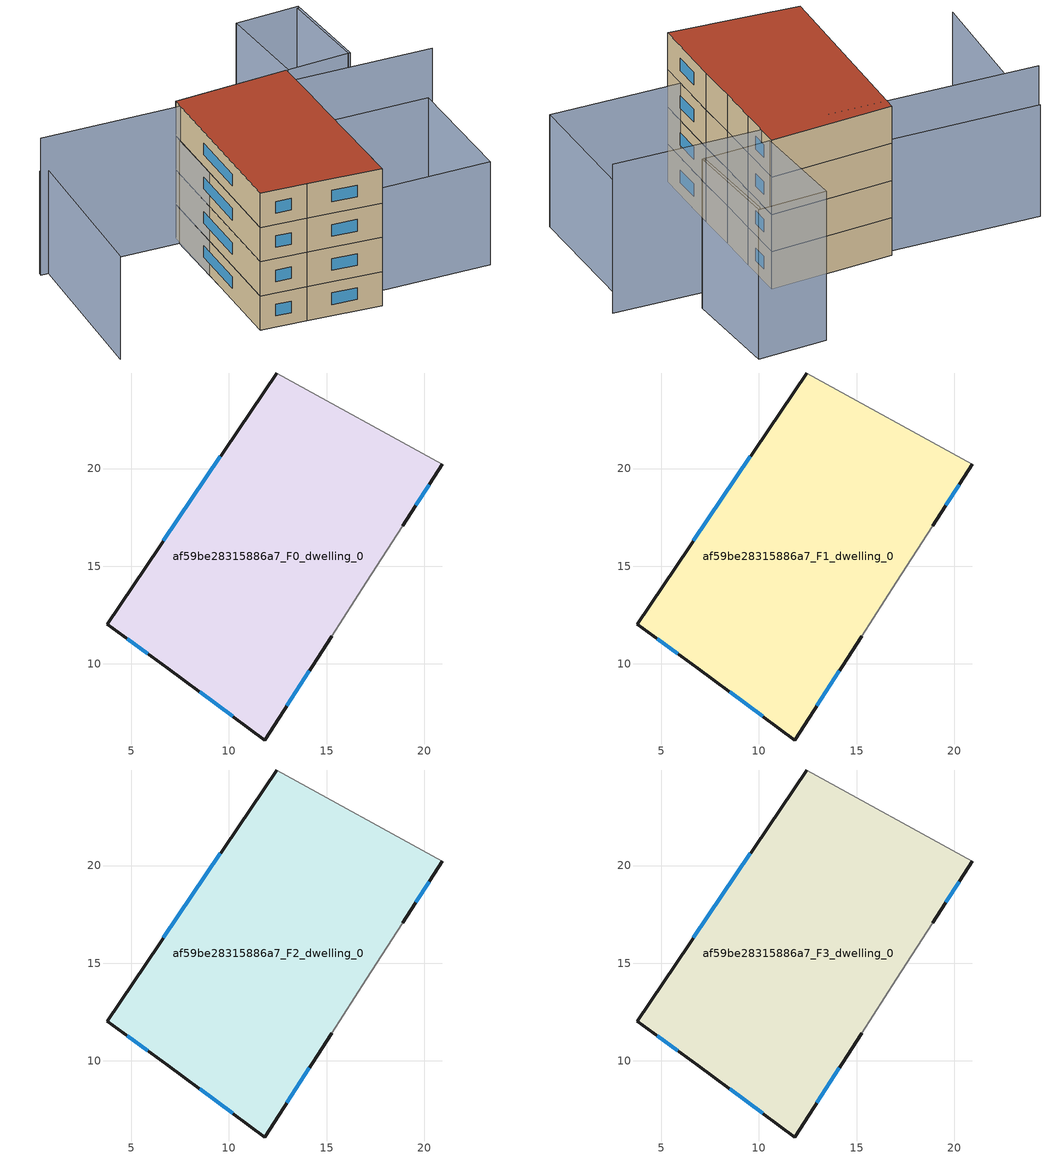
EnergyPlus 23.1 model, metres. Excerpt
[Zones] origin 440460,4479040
af59be28315886a7_F0_dwelling_0
 floor ground (EU_floor_Construction): 20.92,20.23 18.91,17.07 17.04,14.19 15.26,11.4 11.83,6.1 6.88,9.78 3.78,12.03 12.44,24.89 z0
 wall outside (EU_wall_Construction): 12.44,24.89 3.78,12.03 6.88,9.78 11.83,6.1 15.26,11.4 / 18.91,17.07 20.92,20.23 z0:3
 wall adiabatic (EU_wall_Construction): 15.26,11.4 17.04,14.19 18.91,17.07 / 20.92,20.23 12.44,24.89 z0:3
 window (EU_Window_Construction): 12.97,7.86 14.12,9.65 / 8.52,8.56 10.19,7.32 / 4.81,11.28 5.85,10.53 / 9.57,20.63 6.65,16.29 / 19.57,18.12 20.25,19.18 z0.99:2.01
af59be28315886a7_F1_dwelling_0
 floor to af59be28315886a7_F0_dwelling_0 (EU_floor_Construction): 20.92,20.23 18.91,17.07 17.04,14.19 15.26,11.4 11.83,6.1 6.88,9.78 3.78,12.03 12.44,24.89 z3
 wall outside (EU_wall_Construction): 12.44,24.89 3.78,12.03 6.88,9.78 11.83,6.1 15.26,11.4 / 18.91,17.07 20.92,20.23 z3:6
 wall adiabatic (EU_wall_Construction): 15.26,11.4 17.04,14.19 18.91,17.07 / 20.92,20.23 12.44,24.89 z3:6
 window (EU_Window_Construction): 12.97,7.86 14.12,9.65 / 8.52,8.56 10.19,7.32 / 4.81,11.28 5.85,10.53 / 9.57,20.63 6.65,16.29 / 19.57,18.12 20.25,19.18 z3.99:5.01
af59be28315886a7_F2_dwelling_0
 floor to af59be28315886a7_F1_dwelling_0 (EU_floor_Construction): 20.92,20.23 18.91,17.07 17.04,14.19 15.26,11.4 11.83,6.1 6.88,9.78 3.78,12.03 12.44,24.89 z6
 wall outside (EU_wall_Construction): 12.44,24.89 3.78,12.03 6.88,9.78 11.83,6.1 15.26,11.4 / 18.91,17.07 20.92,20.23 z6:9
 wall adiabatic (EU_wall_Construction): 15.26,11.4 17.04,14.19 18.91,17.07 / 20.92,20.23 12.44,24.89 z6:9
 window (EU_Window_Construction): 12.97,7.86 14.12,9.65 / 8.52,8.56 10.19,7.32 / 4.81,11.28 5.85,10.53 / 9.57,20.63 6.65,16.29 / 19.57,18.12 20.25,19.18 z6.99:8.01
af59be28315886a7_F3_dwelling_0
 floor to af59be28315886a7_F2_dwelling_0 (EU_floor_Construction): 20.92,20.23 18.91,17.07 17.04,14.19 15.26,11.4 11.83,6.1 6.88,9.78 3.78,12.03 12.44,24.89 z9
 wall outside (EU_wall_Construction): 12.44,24.89 3.78,12.03 6.88,9.78 11.83,6.1 15.26,11.4 / 18.91,17.07 20.92,20.23 z9:12
 wall adiabatic (EU_wall_Construction): 15.26,11.4 17.04,14.19 18.91,17.07 / 20.92,20.23 12.44,24.89 z9:12
 window (EU_Window_Construction): 12.97,7.86 14.12,9.65 / 8.52,8.56 10.19,7.32 / 4.81,11.28 5.85,10.53 / 9.57,20.63 6.65,16.29 / 19.57,18.12 20.25,19.18 z9.99:11.01
 roof outside (EU_roof_Construction): 15.26,11.4 17.04,14.19 18.91,17.07 20.92,20.23 12.44,24.89 3.78,12.03 6.88,9.78 11.83,6.1 z12
shading: 2.36,30.85 12.06,24.48 / 12.06,24.48 3.85,11.98 / 2.75,30.3 -5.55,18.82 / 12.99,7.89 18.89,17.08 / 18.89,17.08 27.43,11.59 / 27.43,11.59 21.52,2.4 / 21.52,2.4 12.99,7.89 z0:9; 25.56,17.57 29.4,24.49 / 29.62,12.55 2.24,30.67 / 25.75,17.5 21.05,20.15 / 21.05,20.15 25.06,27.28 / 25.06,27.28 29.76,24.63 / 29.76,24.63 25.75,17.5 z0:12
[Building]
EU S2 Campaign: North Axis=0; Terrain=City; Solar Distribution=FullExterior
[Site:Location]
Madrid: Latitude=40.5; Longitude=-3.5; Time Zone=1; Elevation=609
[SizingPeriod:WeatherFileDays]
AnnualSizingPeriod: Begin Month=1; Begin Day of Month=1; End Month=12; End Day of Month=31; Day of Week for Start Day=Monday; Use Weather File Daylight Saving Period=No; Use Weather File Rain and Snow Indicators=No
[MATERIAL]
EU_InternalMass_Material: Roughness=MediumRough; Thickness=0.1; Conductivity=1; Density=1800; Specific Heat=900; Thermal Absorptance=0.9; Solar Absorptance=0.7; Visible Absorptance=0.7
[MATERIAL:NOMASS] Roughness=MediumRough; Thermal Absorptance=0.9; Solar Absorptance=0.7; Visible Absorptance=0.7
Name | Thermal Resistance
EU_wall_NoMass | 0.609216
EU_roof_NoMass | 0.513268
EU_floor_NoMass | 0.568163
[WINDOWMATERIAL:SIMPLEGLAZINGSYSTEM]
EU_Window_SimpleGlazing: UFactor=5.50606; Solar Heat Gain Coefficient=0.85; Visible Transmittance=0.85
[CONSTRUCTION]
EU_wall_Construction: EU_wall_NoMass
EU_roof_Construction: EU_roof_NoMass
EU_floor_Construction: EU_floor_NoMass
EU_Window_Construction: EU_Window_SimpleGlazing
EU_InternalMass_Construction: EU_InternalMass_Material
[ZONE] Type=1; Multiplier=1; Ceiling Height=autocalculate; Floor Area=autocalculate; Part of Total Floor Area=Yes
Name | Volume
af59be28315886a7_F0_dwelling_0 | 475.426
af59be28315886a7_F1_dwelling_0; af59be28315886a7_F2_dwelling_0; af59be28315886a7_F3_dwelling_0 | 475.425
[INTERNALMASS] Construction=EU_InternalMass_Construction; Surface Area=158.475
Name | Zone or ZoneList
af59be28315886a7_F0_dwelling_0_EU_InternalMass | af59be28315886a7_F0_dwelling_0
af59be28315886a7_F1_dwelling_0_EU_InternalMass | af59be28315886a7_F1_dwelling_0
af59be28315886a7_F2_dwelling_0_EU_InternalMass | af59be28315886a7_F2_dwelling_0
af59be28315886a7_F3_dwelling_0_EU_InternalMass | af59be28315886a7_F3_dwelling_0
[OTHEREQUIPMENT] Fuel Type=Electricity; Design Level Calculation Method=Watts/Area; Power per Zone Floor Area=1; Fraction Latent=0; Fraction Radiant=0; Fraction Lost=0; Carbon Dioxide Generation Rate=0; EndUse Subcategory=EU_Step8_InternalGains
Name | Zone or ZoneList or Space or SpaceList | Schedule
EU_Step8_InternalGain_af59be28315886a7_F0_dwelling_0_f000 | af59be28315886a7_F0_dwelling_0 | EU_Step8_GainSchedule_af59be28315886a7_F0_dwelling_0_f000
EU_Step8_InternalGain_af59be28315886a7_F1_dwelling_0_f000 | af59be28315886a7_F1_dwelling_0 | EU_Step8_GainSchedule_af59be28315886a7_F1_dwelling_0_f000
EU_Step8_InternalGain_af59be28315886a7_F2_dwelling_0_f000 | af59be28315886a7_F2_dwelling_0 | EU_Step8_GainSchedule_af59be28315886a7_F2_dwelling_0_f000
EU_Step8_InternalGain_af59be28315886a7_F3_dwelling_0_f000 | af59be28315886a7_F3_dwelling_0 | EU_Step8_GainSchedule_af59be28315886a7_F3_dwelling_0_f000
[ZONEVENTILATION:DESIGNFLOWRATE] Schedule=EU_AlwaysOn; Design Flow Rate Calculation Method=AirChanges/Hour; Air Changes per Hour=0.752966; Ventilation Type=Natural; Fan Pressure Rise=0; Fan Total Efficiency=1; Constant Term Coefficient=1; Temperature Term Coefficient=0; Velocity Term Coefficient=0; Velocity Squared Term Coefficient=0; Minimum Indoor Temperature=-100; Maximum Indoor Temperature=100; Delta Temperature=-100; Minimum Outdoor Temperature=-100; Maximum Outdoor Temperature=100; Maximum Wind Speed=40
Name | Zone or ZoneList or Space or SpaceList
EU_ConstantAir_af59be28315886a7_F0_dwelling_0 | af59be28315886a7_F0_dwelling_0
EU_ConstantAir_af59be28315886a7_F1_dwelling_0 | af59be28315886a7_F1_dwelling_0
EU_ConstantAir_af59be28315886a7_F2_dwelling_0 | af59be28315886a7_F2_dwelling_0
EU_ConstantAir_af59be28315886a7_F3_dwelling_0 | af59be28315886a7_F3_dwelling_0
[HVACTEMPLATE:THERMOSTAT] Constant Heating Setpoint=20; Constant Cooling Setpoint=50
EU_HeatOnly_af59be28315886a7_F0_dwelling_0; EU_HeatOnly_af59be28315886a7_F1_dwelling_0; EU_HeatOnly_af59be28315886a7_F2_dwelling_0; EU_HeatOnly_af59be28315886a7_F3_dwelling_0
[HVACTEMPLATE:ZONE:IDEALLOADSAIRSYSTEM] System Availability Schedule=EU_AlwaysOn; Maximum Heating Supply Air Temperature=50; Minimum Cooling Supply Air Temperature=13; Maximum Heating Supply Air Humidity Ratio=0.0156; Minimum Cooling Supply Air Humidity Ratio=0.0077; Heating Limit=NoLimit; Cooling Limit=NoLimit; Heating Availability Schedule=EU_AlwaysOn; Cooling Availability Schedule=EU_CoolingOff; Dehumidification Control Type=ConstantSensibleHeatRatio; Cooling Sensible Heat Ratio=0.7; Dehumidification Setpoint=60; Humidification Control Type=None; Humidification Setpoint=30; Outdoor Air Method=None; Outdoor Air Flow Rate per Person=0.00944; Outdoor Air Flow Rate per Zone Floor Area=0; Outdoor Air Flow Rate per Zone=0; Demand Controlled Ventilation Type=None; Outdoor Air Economizer Type=NoEconomizer; Heat Recovery Type=None; Sensible Heat Recovery Effectiveness=0.7; Latent Heat Recovery Effectiveness=0.65
Name | Template Thermostat
af59be28315886a7_F0_dwelling_0 | EU_HeatOnly_af59be28315886a7_F0_dwelling_0
af59be28315886a7_F1_dwelling_0 | EU_HeatOnly_af59be28315886a7_F1_dwelling_0
af59be28315886a7_F2_dwelling_0 | EU_HeatOnly_af59be28315886a7_F2_dwelling_0
af59be28315886a7_F3_dwelling_0 | EU_HeatOnly_af59be28315886a7_F3_dwelling_0
[SIZING:ZONE] Zone Cooling Design Supply Air Temperature Input Method=SupplyAirTemperature; Zone Cooling Design Supply Air Temperature=13; Zone Heating Design Supply Air Temperature Input Method=SupplyAirTemperature; Zone Heating Design Supply Air Temperature=50; Zone Cooling Design Supply Air Humidity Ratio=0.008; Zone Heating Design Supply Air Humidity Ratio=0.008; Cooling Design Air Flow Method=DesignDay; Cooling Design Air Flow Rate=0; Cooling Minimum Air Flow per Zone Floor Area=0.000762; Cooling Minimum Air Flow=0; Cooling Minimum Air Flow Fraction=0.2; Heating Design Air Flow Method=DesignDay; Heating Design Air Flow Rate=0; Heating Maximum Air Flow per Zone Floor Area=0.002032; Heating Maximum Air Flow=0.141576; Heating Maximum Air Flow Fraction=0.3; Account for Dedicated Outdoor Air System=No; Dedicated Outdoor Air System Control Strategy=NeutralSupplyAir; Dedicated Outdoor Air Low Setpoint Temperature for Design=autosize; Dedicated Outdoor Air High Setpoint Temperature for Design=autosize; Zone Load Sizing Method=Sensible Load Only No Latent Load; Zone Latent Cooling Design Supply Air Humidity Ratio Input Method=HumidityRatioDifference; Zone Cooling Design Supply Air Humidity Ratio Difference=0.005; Zone Latent Heating Design Supply Air Humidity Ratio Input Method=HumidityRatioDifference; Zone Humidification Design Supply Air Humidity Ratio Difference=0.005
af59be28315886a7_F0_dwelling_0; af59be28315886a7_F1_dwelling_0; af59be28315886a7_F2_dwelling_0; af59be28315886a7_F3_dwelling_0
[SCHEDULE:CONSTANT]
Name | Hourly Value
EU_AlwaysOn | 1
EU_CoolingOff | 0
[SCHEDULE:FILE] Column Number=1; Rows to Skip at Top=0; Number of Hours of Data=8760; Column Separator=Comma; Interpolate to Timestep=No; Minutes per Item=60; Adjust Schedule for Daylight Savings=Yes
Name | File
EU_Step8_GainSchedule_af59be28315886a7_F0_dwelling_0_f000 | ../../schedules/af59be28315886a7/af59be28315886a7_F0_dwelling_0_f000_gain.csv
EU_Step8_GainSchedule_af59be28315886a7_F1_dwelling_0_f000 | ../../schedules/af59be28315886a7/af59be28315886a7_F1_dwelling_0_f000_gain.csv
EU_Step8_GainSchedule_af59be28315886a7_F2_dwelling_0_f000 | ../../schedules/af59be28315886a7/af59be28315886a7_F2_dwelling_0_f000_gain.csv
EU_Step8_GainSchedule_af59be28315886a7_F3_dwelling_0_f000 | ../../schedules/af59be28315886a7/af59be28315886a7_F3_dwelling_0_f000_gain.csv
